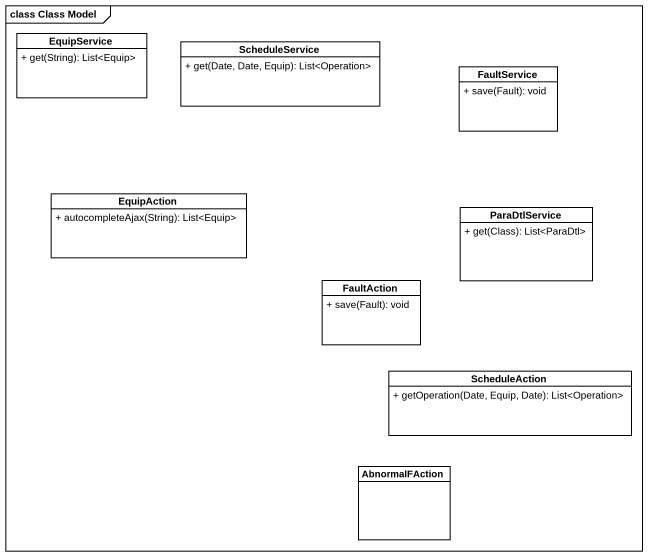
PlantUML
@startuml
mainframe class Class Model
hide circle
hide empty members
skinparam classAttributeIconSize 0
class EquipService {
  + get(String): List<Equip>
}
class ScheduleService {
  + get(Date, Date, Equip): List<Operation>
}
class FaultService {
  + save(Fault): void
}
class EquipAction {
  + autocompleteAjax(String): List<Equip>
}
class ParaDtlService {
  + get(Class): List<ParaDtl>
}
class FaultAction {
  + save(Fault): void
}
class ScheduleAction {
  + getOperation(Date, Equip, Date): List<Operation>
}
class AbnormalFAction
@enduml
